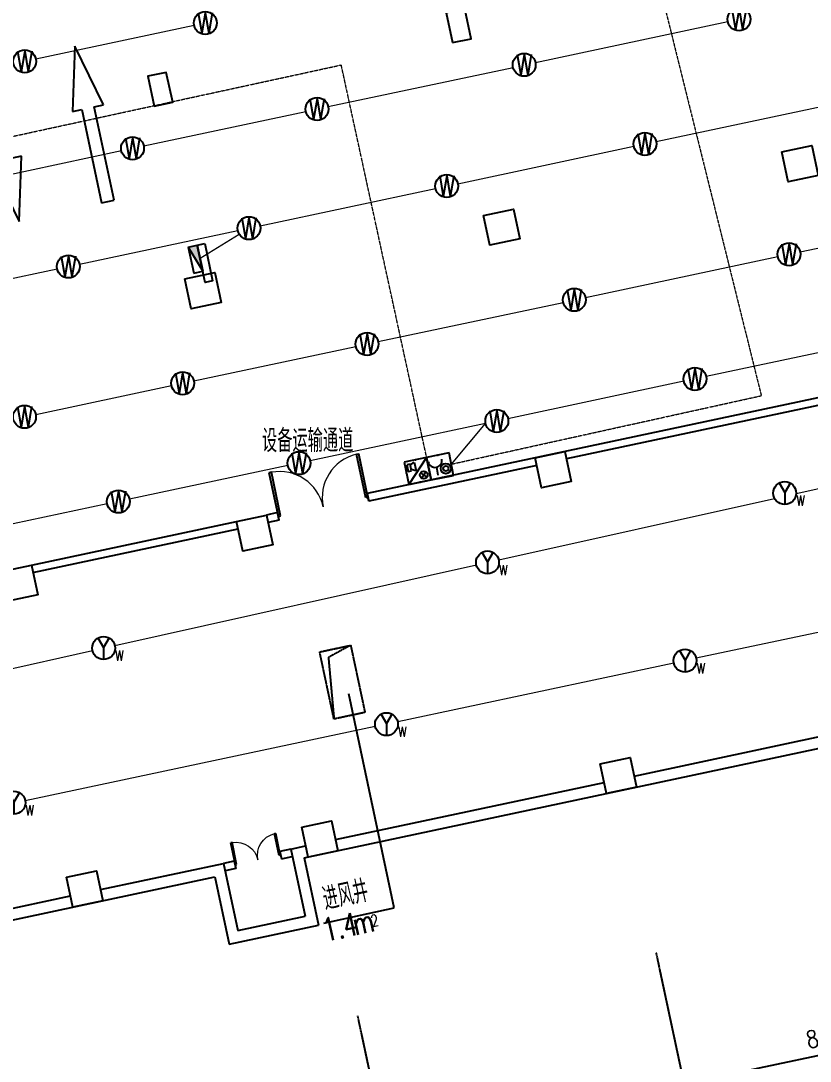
# Model space of a CAD drawing. Extents: x -781653 to 929899, y -292639 to -18670.
# Drawn here: x -213786 to -193095, y -194606 to -167324 of the extents above; entities that cross this region are included whole.
import ezdxf
from ezdxf.enums import TextEntityAlignment as Align

# ---------------------------------------------------------------- set-up
doc = ezdxf.new("R2010")
doc.units = 0
doc.header["$LTSCALE"] = 10
doc.header["$MEASUREMENT"] = 0
for name, pattern in [('ACAD_ISO11W100', [33.5, 12, -3, 12, -3, 0.5, -3]), ('BORDER', [1.75, 0.5, -0.25, 0.5, -0.25, 0, -0.25]), ('CENTER', [2, 1.25, -0.25, 0.25, -0.25]), ('DASH', [0.35, 0.25, -0.1])]:
    doc.linetypes.add(name, pattern=pattern)
doc.layers.get('0').update_dxf_attribs({"linetype": 'CONTINUOUS'})
doc.layers.get('Defpoints').update_dxf_attribs({"linetype": 'CONTINUOUS'})
for name, color, linetype in [('A-STAIRS', 9, 'CONTINUOUS'), ('AXIS', 3, 'CONTINUOUS'), ('COLU', 1, 'CONTINUOUS'), ('DOTE', 8, 'CENTER'), ('JPS-X', 1, 'BORDER'), ('JPS-XHS', 7, 'CONTINUOUS'), ('PUB_DIM', 3, 'CONTINUOUS'), ('RD-equip', 3, 'CONTINUOUS'), ('TEXT', 7, 'CONTINUOUS'), ('wall', 8, 'CONTINUOUS'), ('WINDOW', 4, 'CONTINUOUS'), ('消防加墙', 2, 'CONTINUOUS'), ('结构墙', 7, 'CONTINUOUS'), ('行车方向', 4, 'CONTINUOUS'), ('行车线', 207, 'CONTINUOUS')]:
    doc.layers.add(name, color=color, linetype=linetype)
doc.layers.add('RD-line', color=2, linetype='CONTINUOUS', lineweight=0)
doc.layers.get('DOTE').off()
doc.styles.add('DIM_FONT', font='SIMPLEX', dxfattribs={"width": 0.8, "bigfont": 'HZTXT'})
doc.styles.add('FS1', font='txt4', dxfattribs={"width": 0.8, "bigfont": 'fstxt'})
doc.styles.add('FS2', font='tjromans.shx', dxfattribs={"width": 0.8, "bigfont": 'tjhztxt.shx'})
doc.styles.get("Standard").update_dxf_attribs({"font": 'GBENOR', "bigfont": 'GBCBIG'})
doc.dimstyles.new('DIMN300', dxfattribs={"dimscale": 3, "dimtxt": 300, "dimasz": 100, "dimexe": 250, "dimexo": 300, "dimgap": 150, "dimtad": 1, "dimdec": 0, "dimzin": 0, "dimdsep": 46, "dimtxsty": 'DIM_FONT', "dimblk": 'ARCHTICK', "dimcen": 0.09, "dimclrt": 7, "dimazin": 2, "dimtfac": 1, "dimtdec": 0, "dimtix": 1, "dimtmove": 2, "dimatfit": 3, "dimfxl": 0, "dimtolj": 1, "dimtzin": 0, "dimarcsym": 0})

# ---------------------------------------------------------------- blocks, each defined once
blk = doc.blocks.new('$DorLib2D$00000002')
for p, q in [((-0.5, 0), (-0.5, 0.4875)), ((-0.475, 0.4875), (-0.5, 0.4875)), ((-0.475, 0), (-0.475, 0.4875)), ((0.475, 0), (0.475, 0.4875)), ((0.475, 0.4875), (0.5, 0.4875)), ((0.5, 0), (0.5, 0.4875)), ((-0.5, 0), (-0.475, 0)), ((0.5, 0), (0.475, 0))]:
    blk.add_line(p, q)
at = {"lineweight": 13}
for centre, start, end in [((-0.4875, 0), 0, 88.53072), ((0.4875, 0), 91.46928, 180)]:
    blk.add_arc(centre, 0.4875, start, end, dxfattribs=at)
blk = doc.blocks.new('A$C1C157CE4')
at = {"layer": '行车线', "linetype": 'DASH', "ltscale": 3000}
for points in [[(4167, 2967), (1667, 2967), (1667, 3217), (0, 2800), (1667, 2383), (1667, 2633), (4167, 2633)], [(2531, 833), (2531, 583), (31, 583), (31, 250), (2531, 250), (2531, 0), (4198, 417)]]:
    blk.add_lwpolyline(points, close=True, dxfattribs=at)
blk = doc.blocks.new('A$C7EC620A8')
at = {"layer": 'COLU'}
for points in [[(146823, 52035), (147313, 52139), (147146, 52922), (146657, 52818), (146823, 52035)], [(138999, 50370), (139488, 50474), (139321, 51257), (138832, 51153), (138999, 50370)], [(155459, 49170), (156241, 49336), (156408, 48554), (155625, 48387)], [(147634, 47505), (148417, 47671), (148583, 46889), (147801, 46722)], [(139809, 45840), (140592, 46006), (140758, 45224), (139976, 45057)], [(148987, 41147), (149769, 41314), (149936, 40531), (149153, 40365)], [(141162, 39482), (141945, 39649), (142111, 38866), (141329, 38700)], [(135000, 38171), (135783, 38337), (135949, 37555), (135167, 37388)], [(150694, 33127), (151476, 33293), (151643, 32511), (150860, 32344)], [(142869, 31462), (143651, 31628), (143818, 30846), (143035, 30679)], [(136707, 30150), (137489, 30317), (137656, 29534), (136873, 29368)]]:
    blk.add_lwpolyline(points, close=True, dxfattribs=at)
at = {"layer": '结构墙', "linetype": 'ByBlock'}
for p, q in [((142937, 30658), (167097, 35799)), ((151580, 32804), (158622, 34303)), ((143755, 31139), (150798, 32638)), ((142582, 30889), (142973, 30973)), ((142582, 30889), (142956, 29129)), ((142937, 30658), (143312, 28898)), ((137593, 29828), (140821, 30515)), ((140821, 30515), (141196, 28754)), ((129244, 27745), (140590, 30159)), ((140590, 30159), (140965, 28398)), ((129475, 28100), (136811, 29661)), ((141196, 28754), (142956, 29129)), ((140965, 28398), (143312, 28898))]:
    blk.add_line(p, q, dxfattribs=at)
blk = doc.blocks.new('_ArchTick')
at = {"color": 0, "linetype": 'ByBlock', "const_width": 0.4}
blk.add_lwpolyline([(-0.5, -0.5), (0.5, 0.5)], dxfattribs=at)
blk = doc.blocks.new('*D212')
at = {"layer": 'Defpoints', "color": 0}
for p in [(144370, 33380), (138208, 32069), (145103, 29933)]:
    blk.add_point(p, dxfattribs=at)
at = {"layer": 'PUB_DIM', "color": 0, "lineweight": -2}
for p, q in [((144463, 32940), (145181, 29567)), ((138301, 31629), (139019, 28255)), ((138941, 28622), (145103, 29933))]:
    blk.add_line(p, q, dxfattribs=at)
at = {"layer": 'PUB_DIM', "color": 0, "lineweight": -2, "xscale": 150, "yscale": 150, "zscale": 150}
for p, rotation in [((145103, 29933), 12.01260007421661), ((138941, 28622), 192.0126000742166)]:
    blk.add_blockref('_ArchTick', p, dxfattribs=dict(at, rotation=rotation))
at = {"layer": 'PUB_DIM', "color": 7, "insert": (141928, 29718), "char_height": 450, "attachment_point": 5, "rotation": 12.0126, "style": 'DIM_FONT'}
blk.add_mtext('\\A1;6300', dxfattribs=at)
blk = doc.blocks.new('*D213')
at = {"layer": 'Defpoints', "color": 0}
for p in [(152195, 35045), (144370, 33380), (152928, 31598)]:
    blk.add_point(p, dxfattribs=at)
at = {"layer": 'PUB_DIM', "color": 0, "lineweight": -2}
for p, q in [((152288, 34605), (153006, 31232)), ((144463, 32940), (145181, 29567)), ((145103, 29933), (152928, 31598))]:
    blk.add_line(p, q, dxfattribs=at)
at = {"layer": 'PUB_DIM', "color": 0, "lineweight": -2, "xscale": 150, "yscale": 150, "zscale": 150}
for p, rotation in [((152928, 31598), 12.01260007427788), ((145103, 29933), 192.0126000742779)]:
    blk.add_blockref('_ArchTick', p, dxfattribs=dict(at, rotation=rotation))
at = {"layer": 'PUB_DIM', "color": 7, "insert": (148922, 31206), "char_height": 450, "attachment_point": 5, "rotation": 12.0126, "style": 'DIM_FONT'}
blk.add_mtext('\\A1;8000', dxfattribs=at)
blk = doc.blocks.new('*D279')
at = {"layer": 'Defpoints', "color": 0}
for p in [(160019, 36710), (152195, 35045), (160753, 33263)]:
    blk.add_point(p, dxfattribs=at)
at = {"layer": 'PUB_DIM', "color": 0, "lineweight": -2}
for p, q in [((160113, 36270), (160831, 32897)), ((152288, 34605), (153006, 31232)), ((152928, 31598), (160753, 33263))]:
    blk.add_line(p, q, dxfattribs=at)
at = {"layer": 'PUB_DIM', "color": 0, "lineweight": -2, "xscale": 150, "yscale": 150, "zscale": 150}
for p, rotation in [((160753, 33263), 12.01260007420716), ((152928, 31598), 192.0126000742071)]:
    blk.add_blockref('_ArchTick', p, dxfattribs=dict(at, rotation=rotation))
at = {"layer": 'PUB_DIM', "color": 7, "insert": (156747, 32871), "char_height": 450, "attachment_point": 5, "rotation": 12.0126, "style": 'DIM_FONT'}
blk.add_mtext('\\A1;8000', dxfattribs=at)
blk = doc.blocks.new('A$C39E649AF')
at = {"layer": 'TEXT', "style": 'FS2', "width": 0.7}
for s, height, p in [('m', 600, (179, 0)), ('2', 300, (481, 220))]:
    blk.add_text(s, height=height, rotation=0.1611, dxfattribs=at).set_placement(p, align=Align.BOTTOM_CENTER)
blk = doc.blocks.new('yy')
at = {"layer": 'RD-equip'}
blk.add_circle((0, 0), 200, dxfattribs=at)
at = {"layer": 'RD-equip', "color": 4, "style": 'FS1', "width": 0.8}
blk.add_attdef('Y', text='', height=360, dxfattribs=at).set_placement((0, 0), align=Align.MIDDLE)
blk = doc.blocks.new('$equip$00001630')
for p, q in [((-0.5, 0), (-0.5, -1)), ((0.5, 0), (-0.5, 0)), ((0.5, -1), (0.5, 0)), ((-0.169, -0.5), (-0.169, -0.85)), ((-0.5, -1), (0.5, -1))]:
    blk.add_line(p, q)
for radius in [0.226, 0.113]:
    blk.add_circle((0.227, -0.64), radius)
blk.add_arc((-0.169, -0.2), 0.3, 180, 0)
for p in [(0, 0), (-0.5, -0.5), (0.5, -0.5), (0, -1)]:
    blk.add_point(p)
at = {"flags": 9}
blk.add_attdef('A', (0, 0), '', height=0.00002, dxfattribs=at)
blk.add_attdef('B', text='', height=0.4, dxfattribs=at).set_placement((0.884, -0.7), align=Align.MIDDLE_CENTER)
blk = doc.blocks.new('$equip$00001636')
for p, q in [((0.5, 0), (-0.5, 0)), ((0.5, 0), (-0.5, -1)), ((-0.5, 0), (-0.5, -1)), ((0.5, -1), (0.5, 0)), ((-0.417, -0.135, 0), (-0.417, -0.435, 0)), ((-0.269, -0.135, 0), (-0.417, -0.135, 0)), ((-0.417, -0.435, 0), (-0.269, -0.435, 0)), ((-0.269, -0.185, 0), (-0.069, -0.085, 0)), ((-0.269, -0.435, 0), (-0.269, -0.135, 0)), ((-0.069, -0.485, 0), (-0.269, -0.385, 0)), ((-0.069, -0.085, 0), (-0.069, -0.485, 0)), ((0.105, -0.602), (0.344, -0.841)), ((0.105, -0.841), (0.344, -0.602)), ((-0.5, -1), (0.5, -1))]:
    blk.add_line(p, q)
blk.add_circle((0.225, -0.722), 0.169)
for p in [(0, 0), (-0.5, -0.5), (0.5, -0.5), (0, -1)]:
    blk.add_point(p)
at = {"flags": 9}
blk.add_attdef('A', (0, 0), '', height=0.00002, dxfattribs=at)
blk.add_attdef('B', text='', height=0.4, dxfattribs=at).set_placement((0.884, -0.7), align=Align.MIDDLE_CENTER)
blk = doc.blocks.new('sdfgsdgsdgdsg')
at = {"layer": 'RD-equip', "xscale": 600, "yscale": 600, "zscale": 600, "rotation": 359.9999999999889}
for name, p in [('$equip$00001636', (-300, 600)), ('$equip$00001630', (300, 600))]:
    blk.add_blockref(name, p, dxfattribs=at)
blk = doc.blocks.new('DXHS')
at = {"layer": 'JPS-XHS'}
blk.add_hatch(color=256, dxfattribs=at).paths.add_polyline_path([(-350, 240), (-350, 0), (350, 0)])
at = {"layer": 'JPS-XHS', "linetype": 'Continuous'}
for p, q in [((-350, 240), (-350, 0)), ((-350, 240), (350, 240)), ((-350, 0), (350, 0)), ((350, 240), (350, 0))]:
    blk.add_line(p, q, dxfattribs=at)
at = {"layer": 'JPS-XHS'}
blk.add_line((-350, 240), (350, 0), dxfattribs=at)
blk = doc.blocks.new('A$C447C5B7F')
at = {"layer": 'AXIS', "linetype": 'ByBlock'}
for p, q in [((152194.6, 35045), (153402.8, 29367.2)), ((144369.8, 33380), (145577.9, 27702.2))]:
    blk.add_line(p, q, dxfattribs=at)
at = {"layer": 'PUB_DIM'}
for p1, p2, picture, middle in [((152194.6, 35045), (160019.4, 36710), '*D279', (156746.7, 32871.1)), ((144369.8, 33380), (152194.6, 35045), '*D213', (148921.9, 31206.1)), ((138207.8, 32068.8), (144369.8, 33380), '*D212', (141928.5, 29718))]:
    dim = blk.add_aligned_dim(p1=p1, p2=p2, distance=-3523.7, dimstyle='DIMN300', override={"dimscale": 1.5}, dxfattribs=at)
    dim.commit()
    dim.dimension.update_dxf_attribs({"geometry": picture, "text_midpoint": middle})

msp = doc.modelspace()

# ---------------------------------------------------------------- linework, layer by layer
at = {"layer": 'A-STAIRS', "linetype": 'DASH'}
msp.add_lwpolyline([(-205952.2, -183872.9), (-205140.4, -183700.2), (-204765.8, -185460.8), (-205577.6, -185633.5)], close=True, dxfattribs=at)
msp.add_lwpolyline([(-205140.4, -183700.2), (-205723.9, -184017.2), (-205577.6, -185633.5)], dxfattribs=at)
at = {"layer": 'RD-line', "color": 1, "linetype": 'ACAD_ISO11W100', "ltscale": 0.05}
for p, q in [((-200078.9, -154186.2), (-194376.3, -177155)), ((-230405.6, -173922.8), (-205387.1, -168481.9)), ((-203148.6, -178775.5), (-205387.1, -168481.9)), ((-202500.7, -178949.5), (-194376.3, -177155))]:
    msp.add_line(p, q, dxfattribs=at)
at = {"layer": 'RD-line'}
for p, q in [((-209245.1, -167444), (-213391.1, -168326.2)), ((-200297.1, -168419.6), (-195254.2, -167346.5)), ((-205728.4, -169575.2), (-200883.9, -168544.4)), ((-197134.2, -170490.1), (-192090.9, -169417)), ((-210564.4, -170604.3), (-206315.2, -169700.1)), ((-214706.2, -171485.6), (-211151.3, -170729.1)), ((-202327.7, -171595.2), (-197721, -170615)), ((-207513.5, -172698.7), (-202914.6, -171720.1)), ((-193356.1, -173383.7), (-188496.5, -172349.7)), ((-212246.4, -173705.8), (-208100.4, -172823.6)), ((-209088.4, -173548.4), (-208062.6, -172918.2)), ((-198985.9, -174581.6), (-193943, -173508.6)), ((-216700, -174653.5), (-212833.2, -173830.7)), ((-204417.2, -175737.3), (-199572.7, -174706.5)), ((-190779.7, -175579), (-195823, -176652.2)), ((-209253.2, -176766.3), (-205004, -175862.2)), ((-196409.8, -176777), (-201016.5, -177757.3)), ((-213395, -177647.6), (-209840.1, -176891.2)), ((-201603.4, -177882.2), (-206202.3, -178860.7)), ((-202500.7, -178949.5), (-201603.4, -177882.2)), ((-193462.2, -179722), (-186229.9, -178108.5)), ((-206789.2, -178985.6), (-210935.2, -179867.8)), ((-211522, -179992.7), (-215388.8, -180815.5)), ((-201259.6, -181461.5), (-194027.3, -179848)), ((-211323.1, -183706.7), (-201845.2, -181592.2)), ((-188844.8, -182499.4), (-196082.8, -184039.5)), ((-218901.1, -185397.3), (-211908.7, -183837.3)), ((-196669.6, -184164.4), (-203907.6, -185704.5)), ((-204494.4, -185829.4), (-213670.7, -187782))]:
    msp.add_line(p, q, dxfattribs=at)
at = {"layer": 'TEXT'}
for p, q in [((-203997.2, -190586.4), (-205191.9, -184971.8)), ((-205845.7, -190987.2), (-203997.2, -190586.4))]:
    msp.add_line(p, q, dxfattribs=at)
at = {"layer": 'wall', "linetype": 'ByBlock'}
for p, q in [((-186172.6, -175777.8), (-204707.6, -179721.8)), ((-192439.7, -177315.9), (-199482, -178814.4)), ((-200264.5, -178980.9), (-204666, -179917.4)), ((-204666, -179917.4), (-204707.6, -179721.8)), ((-204707.6, -179721.8), (-204666, -179917.4)), ((-207055, -180221.3), (-207348.5, -180283.8)), ((-207013.4, -180416.9), (-207055, -180221.3)), ((-213510.5, -181595), (-208131, -180450.3)), ((-207013.4, -180416.9), (-207306.8, -180479.4)), ((-213468.9, -181790.6), (-208089.3, -180645.9)), ((-206711.5, -189043), (-206992.7, -189102.8)), ((-206992.7, -189102.8), (-206951.1, -189298.5)), ((-206951.1, -189298.5), (-206669.9, -189238.6)), ((-208190.9, -189357.8), (-208472.1, -189417.6)), ((-208149.2, -189553.4), (-208430.4, -189613.2)), ((-208190.9, -189357.8), (-208149.2, -189553.4))]:
    msp.add_line(p, q, dxfattribs=at)
at = {"layer": '消防加墙'}
msp.add_lwpolyline([(-208965.6, -173164.4), (-208757.5, -174142.5), (-208953.1, -174184.2), (-209161.2, -173206.1)], close=True, dxfattribs=at)

# ---------------------------------------------------------------- block references
at = {"layer": 'DOTE'}
msp.add_blockref('A$C447C5B7F', (-349332.1, -226799.4), dxfattribs=at)
at = {"layer": 'JPS-X', "xscale": -1, "rotation": 102.0126000740611}
msp.add_blockref('DXHS', (-209088.4, -173548.4), dxfattribs=at)
at = {"layer": 'RD-equip', "xscale": 1.5, "yscale": 1.5, "zscale": 1.5}
for p, values in [((-208951.6, -167381.6), {'Y': 'W'}), ((-194960.7, -167284.1), {'Y': 'W'}), ((-213684.5, -168388.7), {'Y': 'W'}), ((-200591.4, -168477.8), {'Y': 'W'}), ((-206021.8, -169637.5), {'Y': 'W'}), ((-210857.9, -170666.5), {'Y': 'W'}), ((-197427.6, -170552.6), {'Y': 'W'}), ((-202621.2, -171657.7), {'Y': 'W'}), ((-207806.9, -172761.1), {'Y': 'W'}), ((-193649.5, -173446.1), {'Y': 'W'}), ((-212539.8, -173768.2), {'Y': 'W'}), ((-199280.2, -174639.8), {'Y': 'W'}), ((-204710.7, -175799.5), {'Y': 'W'}), ((-196116.4, -176714.6), {'Y': 'W'}), ((-209546.7, -176828.5), {'Y': 'W'}), ((-213688.5, -177709.9), {'Y': 'W'}), ((-201310, -177819.7), {'Y': 'W'}), ((-206495.7, -178923.2), {'Y': 'W'}), ((-193761.9, -179708.1), {'Y': 'Y'}), ((-211228.6, -179930.3), {'Y': 'W'}), ((-201552.4, -181526.9), {'Y': 'Y'}), ((-211615.9, -183772), {'Y': 'Y'}), ((-196376.2, -184101.9), {'Y': 'Y'}), ((-204201, -185767), {'Y': 'Y'}), ((-213967.4, -187826.5), {'Y': 'Y'})]:
    msp.add_blockref('yy', p, dxfattribs=at).add_auto_attribs(values)
at = {"layer": 'RD-line', "rotation": 11.53030795401333}
msp.add_blockref('sdfgsdgsdgdsg', (-203028.6, -179363.4), dxfattribs=at)
at = {"layer": 'TEXT', "rotation": 12.23555051008349}
msp.add_blockref('A$C39E649AF', (-204884.1, -191464.2), dxfattribs=at)
at = {"layer": 'WINDOW', "linetype": 'ByBlock'}
for p, xscale, yscale, zscale, rotation in [((-205860.5, -180069.4), 2400, 2400, 2400, 12.01260007436077), ((-207571, -189328.1), -1200.00000000375, 1200.000000003783, -1200.00000000375, 12.01260007421669)]:
    msp.add_blockref('$DorLib2D$00000002', p, dxfattribs=dict(at, xscale=xscale, yscale=yscale, zscale=zscale, rotation=rotation))
at = {"layer": '结构墙'}
msp.add_blockref('A$C7EC620A8', (-349293.1, -219932.3), dxfattribs=at)
at = {"layer": '行车方向', "rotation": 102.0126000742227}
msp.add_blockref('A$C1C157CE4', (-211090.6, -172006.9), dxfattribs=at)

# ---------------------------------------------------------------- texts
at = {"layer": 'RD-equip', "color": 4, "style": 'FS1', "width": 0.8}
for p in [(-193347.9, -179910.5), (-201138.5, -181729.3), (-211201.9, -183974.4), (-195962.2, -184304.3), (-203787, -185969.4), (-213553.4, -188028.9)]:
    msp.add_attdef('W', text='W', height=270, dxfattribs=at).set_placement(p, align=Align.MIDDLE)
at = {"layer": 'TEXT', "style": 'FS2', "width": 0.7}
msp.add_text('设备运输通道', height=600, rotation=0.16112, dxfattribs=at).set_placement((-207463.7, -178636.5))
for s, p in [('进风井', (-205173.7, -190709.3)), ('1.4', (-205313.2, -191553))]:
    msp.add_text(s, height=600, rotation=12.39667, dxfattribs=at).set_placement(p, align=Align.BOTTOM_CENTER)

doc.saveas('drawing.dxf')
